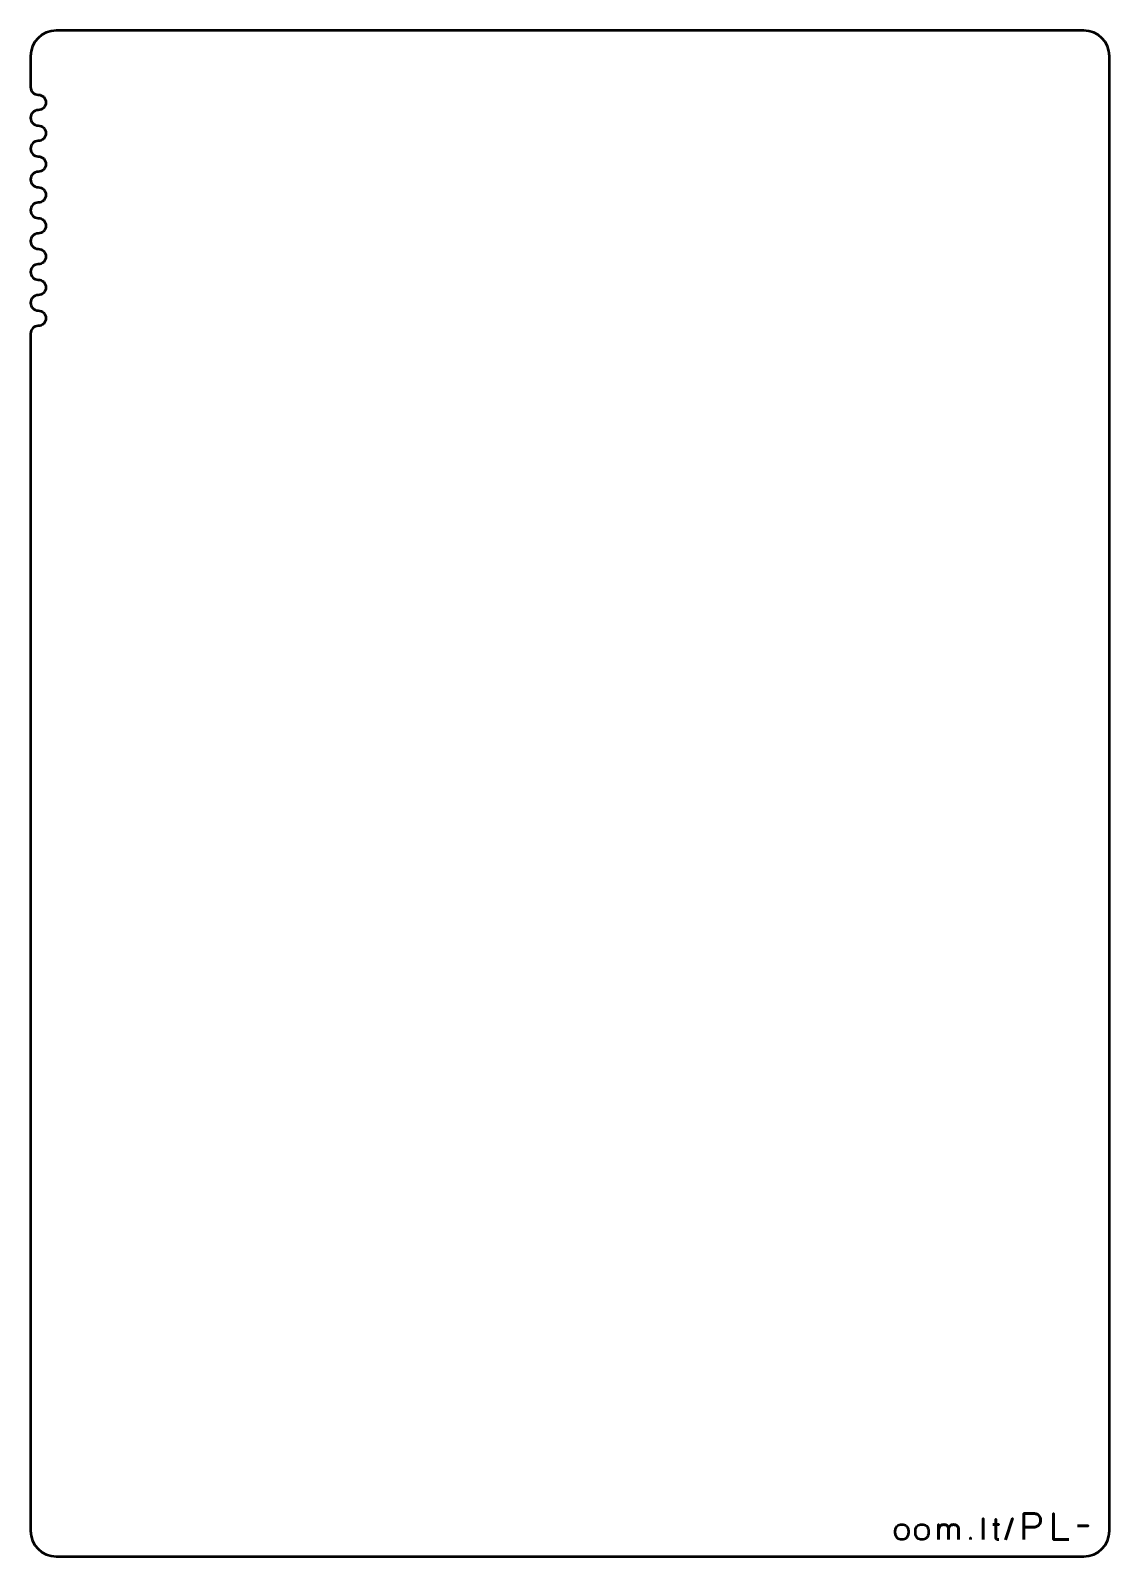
# Model space of a CAD drawing. Header units: centimetres. Extents: x -21 to 0, y -29.7 to 0.
import ezdxf

# ---------------------------------------------------------------- set-up
doc = ezdxf.new("R2010")
doc.units = ezdxf.units.CM
doc.header["$MEASUREMENT"] = 0
doc.layers.add('Layer 1', color=7, linetype='Continuous')

msp = doc.modelspace()

# ---------------------------------------------------------------- linework, layer by layer
at = {"layer": 'Layer 1', "color": 1, "lineweight": 53}
msp.add_open_spline([(-21.00003, -29.19995), (-21.00003, -29.19995), (-21.00003, -5.89992), (-21.00003, -5.89992), (-21.00003, -5.89992), (-21.00003, -5.81709), (-20.93286, -5.74992), (-20.85003, -5.74992), (-20.85003, -5.74992), (-20.7672, -5.74992), (-20.70003, -5.68275), (-20.70003, -5.59992), (-20.70003, -5.59992), (-20.70003, -5.51709), (-20.7672, -5.44992), (-20.85003, -5.44992), (-20.85003, -5.44992), (-20.93286, -5.44992), (-21.00003, -5.38275), (-21.00003, -5.29992), (-21.00003, -5.29992), (-21.00003, -5.21709), (-20.93286, -5.14992), (-20.85003, -5.14992), (-20.85003, -5.14992), (-20.7672, -5.14992), (-20.70003, -5.08275), (-20.70003, -4.99992), (-20.70003, -4.99992), (-20.70003, -4.91709), (-20.7672, -4.84992), (-20.85003, -4.84992), (-20.85003, -4.84992), (-20.93286, -4.84992), (-21.00003, -4.78275), (-21.00003, -4.69992), (-21.00003, -4.69992), (-21.00003, -4.61709), (-20.93286, -4.54992), (-20.85003, -4.54992), (-20.85003, -4.54992), (-20.7672, -4.54992), (-20.70003, -4.48275), (-20.70003, -4.39992), (-20.70003, -4.39992), (-20.70003, -4.31709), (-20.7672, -4.24992), (-20.85003, -4.24992), (-20.85003, -4.24992), (-20.93286, -4.24992), (-21.00003, -4.18275), (-21.00003, -4.09992), (-21.00003, -4.09992), (-21.00003, -4.01709), (-20.93286, -3.94992), (-20.85003, -3.94992), (-20.85003, -3.94992), (-20.7672, -3.94992), (-20.70003, -3.88275), (-20.70003, -3.79992), (-20.70003, -3.79992), (-20.70003, -3.71709), (-20.7672, -3.64992), (-20.85003, -3.64992), (-20.85003, -3.64992), (-20.93286, -3.64992), (-21.00003, -3.58275), (-21.00003, -3.49992), (-21.00003, -3.49992), (-21.00003, -3.41709), (-20.93286, -3.34992), (-20.85003, -3.34992), (-20.85003, -3.34992), (-20.7672, -3.34992), (-20.70003, -3.28275), (-20.70003, -3.19992), (-20.70003, -3.19992), (-20.70003, -3.11709), (-20.7672, -3.04992), (-20.85003, -3.04992), (-20.85003, -3.04992), (-20.93286, -3.04992), (-21.00003, -2.98275), (-21.00003, -2.89992), (-21.00003, -2.89992), (-21.00003, -2.81709), (-20.93286, -2.74992), (-20.85003, -2.74992), (-20.85003, -2.74992), (-20.7672, -2.74992), (-20.70003, -2.68275), (-20.70003, -2.59992), (-20.70003, -2.59992), (-20.70003, -2.51709), (-20.7672, -2.44992), (-20.85003, -2.44992), (-20.85003, -2.44992), (-20.93286, -2.44992), (-21.00003, -2.38275), (-21.00003, -2.29992), (-21.00003, -2.29992), (-21.00003, -2.21709), (-20.93286, -2.14992), (-20.85003, -2.14992), (-20.85003, -2.14992), (-20.7672, -2.14992), (-20.70003, -2.08275), (-20.70003, -1.99992), (-20.70003, -1.99992), (-20.70003, -1.91709), (-20.7672, -1.84992), (-20.85003, -1.84992), (-20.85003, -1.84992), (-20.93286, -1.84992), (-21.00003, -1.78275), (-21.00003, -1.69992), (-21.00003, -1.69992), (-21.00003, -1.61709), (-20.93286, -1.54992), (-20.85003, -1.54992), (-20.85003, -1.54992), (-20.7672, -1.54992), (-20.70003, -1.48275), (-20.70003, -1.39992), (-20.70003, -1.39992), (-20.70003, -1.31709), (-20.7672, -1.24992), (-20.85003, -1.24992), (-20.85003, -1.24992), (-20.93286, -1.24992), (-21.00003, -1.18275), (-21.00003, -1.09992), (-21.00003, -1.09992), (-21.00003, -1.09992), (-21.00003, -0.49992), (-21.00003, -0.49992), (-21.00003, -0.49992), (-21.00003, -0.22295), (-20.77694, 0.00004), (-20.49994, 0.00004), (-20.49994, 0.00004), (-20.49994, 0.00004), (-0.50008, 0.00004), (-0.50008, 0.00004), (-0.50008, 0.00004), (-0.22294, 0.00004), (0.00002, -0.22295), (0.00002, -0.49992), (0.00002, -0.49992), (0.00002, -0.49992), (0.00002, -29.19995), (0.00002, -29.19995), (0.00002, -29.19995), (0.00002, -29.47695), (-0.22294, -29.70004), (-0.50008, -29.70004), (-0.50008, -29.70004), (-0.50008, -29.70004), (-20.49994, -29.70004), (-20.49994, -29.70004), (-20.49994, -29.70004), (-20.77694, -29.70004), (-21.00003, -29.47695), (-21.00003, -29.19995)], degree=3, knots=[0, 0, 0, 0, 0.02439024, 0.02439024, 0.02439024, 0.02439024, 0.04878049, 0.04878049, 0.04878049, 0.04878049, 0.07317073, 0.07317073, 0.07317073, 0.07317073, 0.09756098, 0.09756098, 0.09756098, 0.09756098, 0.12195122, 0.12195122, 0.12195122, 0.12195122, 0.14634146, 0.14634146, 0.14634146, 0.14634146, 0.17073171, 0.17073171, 0.17073171, 0.17073171, 0.19512195, 0.19512195, 0.19512195, 0.19512195, 0.2195122, 0.2195122, 0.2195122, 0.2195122, 0.24390244, 0.24390244, 0.24390244, 0.24390244, 0.26829268, 0.26829268, 0.26829268, 0.26829268, 0.29268293, 0.29268293, 0.29268293, 0.29268293, 0.31707317, 0.31707317, 0.31707317, 0.31707317, 0.34146341, 0.34146341, 0.34146341, 0.34146341, 0.36585366, 0.36585366, 0.36585366, 0.36585366, 0.3902439, 0.3902439, 0.3902439, 0.3902439, 0.41463415, 0.41463415, 0.41463415, 0.41463415, 0.43902439, 0.43902439, 0.43902439, 0.43902439, 0.46341463, 0.46341463, 0.46341463, 0.46341463, 0.48780488, 0.48780488, 0.48780488, 0.48780488, 0.51219512, 0.51219512, 0.51219512, 0.51219512, 0.53658537, 0.53658537, 0.53658537, 0.53658537, 0.56097561, 0.56097561, 0.56097561, 0.56097561, 0.58536585, 0.58536585, 0.58536585, 0.58536585, 0.6097561, 0.6097561, 0.6097561, 0.6097561, 0.63414634, 0.63414634, 0.63414634, 0.63414634, 0.65853659, 0.65853659, 0.65853659, 0.65853659, 0.68292683, 0.68292683, 0.68292683, 0.68292683, 0.70731707, 0.70731707, 0.70731707, 0.70731707, 0.73170732, 0.73170732, 0.73170732, 0.73170732, 0.75609756, 0.75609756, 0.75609756, 0.75609756, 0.7804878, 0.7804878, 0.7804878, 0.7804878, 0.80487805, 0.80487805, 0.80487805, 0.80487805, 0.82926829, 0.82926829, 0.82926829, 0.82926829, 0.85365854, 0.85365854, 0.85365854, 0.85365854, 0.87804878, 0.87804878, 0.87804878, 0.87804878, 0.90243902, 0.90243902, 0.90243902, 0.90243902, 0.92682927, 0.92682927, 0.92682927, 0.92682927, 0.95121951, 0.95121951, 0.95121951, 0.95121951, 0.97560976, 0.97560976, 0.97560976, 0.97560976, 1, 1, 1, 1], dxfattribs=at)
at = {"layer": 'Layer 1', "color": 5, "lineweight": 53}
for points, knots in [([(-4.04098, -29.36992), (-4.0232, -29.37001), (-4.00665, -29.36776), (-3.99122, -29.36296), (-3.99122, -29.36296), (-3.97579, -29.35816), (-3.96215, -29.35016), (-3.95048, -29.33897), (-3.95048, -29.33897), (-3.93872, -29.32778), (-3.9296, -29.31263), (-3.92292, -29.29344), (-3.92292, -29.29344), (-3.91634, -29.27434), (-3.91295, -29.25054), (-3.91285, -29.22204), (-3.91285, -29.22204), (-3.91295, -29.19363), (-3.91634, -29.16992), (-3.92292, -29.15092), (-3.92292, -29.15092), (-3.9296, -29.13191), (-3.93872, -29.11677), (-3.95048, -29.10557), (-3.95048, -29.10557), (-3.96215, -29.09447), (-3.97579, -29.08648), (-3.99122, -29.08168), (-3.99122, -29.08168), (-4.00665, -29.07688), (-4.0232, -29.07462), (-4.04098, -29.07472), (-4.04098, -29.07472), (-4.05857, -29.07462), (-4.07513, -29.07688), (-4.09056, -29.08168), (-4.09056, -29.08168), (-4.10599, -29.08648), (-4.11953, -29.09447), (-4.13129, -29.10557), (-4.13129, -29.10557), (-4.14305, -29.11677), (-4.15227, -29.13191), (-4.15895, -29.15092), (-4.15895, -29.15092), (-4.16563, -29.16992), (-4.16902, -29.19363), (-4.16911, -29.22204), (-4.16911, -29.22204), (-4.16902, -29.25054), (-4.16563, -29.27434), (-4.15895, -29.29344), (-4.15895, -29.29344), (-4.15227, -29.31263), (-4.14305, -29.32778), (-4.13129, -29.33897), (-4.13129, -29.33897), (-4.11953, -29.35016), (-4.10599, -29.35816), (-4.09056, -29.36296), (-4.09056, -29.36296), (-4.07513, -29.36776), (-4.05857, -29.37001), (-4.04098, -29.36992)], [0, 0, 0, 0, 0.0625, 0.0625, 0.0625, 0.0625, 0.125, 0.125, 0.125, 0.125, 0.1875, 0.1875, 0.1875, 0.1875, 0.25, 0.25, 0.25, 0.25, 0.3125, 0.3125, 0.3125, 0.3125, 0.375, 0.375, 0.375, 0.375, 0.4375, 0.4375, 0.4375, 0.4375, 0.5, 0.5, 0.5, 0.5, 0.5625, 0.5625, 0.5625, 0.5625, 0.625, 0.625, 0.625, 0.625, 0.6875, 0.6875, 0.6875, 0.6875, 0.75, 0.75, 0.75, 0.75, 0.8125, 0.8125, 0.8125, 0.8125, 0.875, 0.875, 0.875, 0.875, 0.9375, 0.9375, 0.9375, 0.9375, 1, 1, 1, 1]), ([(-4.04098, -29.36992), (-4.0232, -29.37001), (-4.00665, -29.36776), (-3.99122, -29.36296), (-3.99122, -29.36296), (-3.97579, -29.35816), (-3.96215, -29.35016), (-3.95048, -29.33897), (-3.95048, -29.33897), (-3.93872, -29.32778), (-3.9296, -29.31263), (-3.92292, -29.29344), (-3.92292, -29.29344), (-3.91634, -29.27434), (-3.91295, -29.25054), (-3.91285, -29.22204), (-3.91285, -29.22204), (-3.91295, -29.19363), (-3.91634, -29.16992), (-3.92292, -29.15092), (-3.92292, -29.15092), (-3.9296, -29.13191), (-3.93872, -29.11677), (-3.95048, -29.10557), (-3.95048, -29.10557), (-3.96215, -29.09447), (-3.97579, -29.08648), (-3.99122, -29.08168), (-3.99122, -29.08168), (-4.00665, -29.07688), (-4.0232, -29.07462), (-4.04098, -29.07472), (-4.04098, -29.07472), (-4.05857, -29.07462), (-4.07513, -29.07688), (-4.09056, -29.08168), (-4.09056, -29.08168), (-4.10599, -29.08648), (-4.11953, -29.09447), (-4.13129, -29.10557), (-4.13129, -29.10557), (-4.14305, -29.11677), (-4.15227, -29.13191), (-4.15895, -29.15092), (-4.15895, -29.15092), (-4.16563, -29.16992), (-4.16902, -29.19363), (-4.16911, -29.22204), (-4.16911, -29.22204), (-4.16902, -29.25054), (-4.16563, -29.27434), (-4.15895, -29.29344), (-4.15895, -29.29344), (-4.15227, -29.31263), (-4.14305, -29.32778), (-4.13129, -29.33897), (-4.13129, -29.33897), (-4.11953, -29.35016), (-4.10599, -29.35816), (-4.09056, -29.36296), (-4.09056, -29.36296), (-4.07513, -29.36776), (-4.05857, -29.37001), (-4.04098, -29.36992)], [0, 0, 0, 0, 0.0625, 0.0625, 0.0625, 0.0625, 0.125, 0.125, 0.125, 0.125, 0.1875, 0.1875, 0.1875, 0.1875, 0.25, 0.25, 0.25, 0.25, 0.3125, 0.3125, 0.3125, 0.3125, 0.375, 0.375, 0.375, 0.375, 0.4375, 0.4375, 0.4375, 0.4375, 0.5, 0.5, 0.5, 0.5, 0.5625, 0.5625, 0.5625, 0.5625, 0.625, 0.625, 0.625, 0.625, 0.6875, 0.6875, 0.6875, 0.6875, 0.75, 0.75, 0.75, 0.75, 0.8125, 0.8125, 0.8125, 0.8125, 0.875, 0.875, 0.875, 0.875, 0.9375, 0.9375, 0.9375, 0.9375, 1, 1, 1, 1]), ([(-3.65039, -29.36992), (-3.63261, -29.37001), (-3.61606, -29.36776), (-3.60063, -29.36296), (-3.60063, -29.36296), (-3.5852, -29.35816), (-3.57156, -29.35016), (-3.55989, -29.33897), (-3.55989, -29.33897), (-3.54813, -29.32778), (-3.53901, -29.31263), (-3.53233, -29.29344), (-3.53233, -29.29344), (-3.52575, -29.27434), (-3.52236, -29.25054), (-3.52226, -29.22204), (-3.52226, -29.22204), (-3.52236, -29.19363), (-3.52575, -29.16992), (-3.53233, -29.15092), (-3.53233, -29.15092), (-3.53901, -29.13191), (-3.54813, -29.11677), (-3.55989, -29.10557), (-3.55989, -29.10557), (-3.57156, -29.09447), (-3.5852, -29.08648), (-3.60063, -29.08168), (-3.60063, -29.08168), (-3.61606, -29.07688), (-3.63261, -29.07462), (-3.65039, -29.07472), (-3.65039, -29.07472), (-3.66798, -29.07462), (-3.68454, -29.07688), (-3.69997, -29.08168), (-3.69997, -29.08168), (-3.7154, -29.08648), (-3.72894, -29.09447), (-3.7407, -29.10557), (-3.7407, -29.10557), (-3.75246, -29.11677), (-3.76168, -29.13191), (-3.76836, -29.15092), (-3.76836, -29.15092), (-3.77504, -29.16992), (-3.77843, -29.19363), (-3.77852, -29.22204), (-3.77852, -29.22204), (-3.77843, -29.25054), (-3.77504, -29.27434), (-3.76836, -29.29344), (-3.76836, -29.29344), (-3.76168, -29.31263), (-3.75246, -29.32778), (-3.7407, -29.33897), (-3.7407, -29.33897), (-3.72894, -29.35016), (-3.7154, -29.35816), (-3.69997, -29.36296), (-3.69997, -29.36296), (-3.68454, -29.36776), (-3.66798, -29.37001), (-3.65039, -29.36992)], [0, 0, 0, 0, 0.0625, 0.0625, 0.0625, 0.0625, 0.125, 0.125, 0.125, 0.125, 0.1875, 0.1875, 0.1875, 0.1875, 0.25, 0.25, 0.25, 0.25, 0.3125, 0.3125, 0.3125, 0.3125, 0.375, 0.375, 0.375, 0.375, 0.4375, 0.4375, 0.4375, 0.4375, 0.5, 0.5, 0.5, 0.5, 0.5625, 0.5625, 0.5625, 0.5625, 0.625, 0.625, 0.625, 0.625, 0.6875, 0.6875, 0.6875, 0.6875, 0.75, 0.75, 0.75, 0.75, 0.8125, 0.8125, 0.8125, 0.8125, 0.875, 0.875, 0.875, 0.875, 0.9375, 0.9375, 0.9375, 0.9375, 1, 1, 1, 1]), ([(-3.65039, -29.36992), (-3.63261, -29.37001), (-3.61606, -29.36776), (-3.60063, -29.36296), (-3.60063, -29.36296), (-3.5852, -29.35816), (-3.57156, -29.35016), (-3.55989, -29.33897), (-3.55989, -29.33897), (-3.54813, -29.32778), (-3.53901, -29.31263), (-3.53233, -29.29344), (-3.53233, -29.29344), (-3.52575, -29.27434), (-3.52236, -29.25054), (-3.52226, -29.22204), (-3.52226, -29.22204), (-3.52236, -29.19363), (-3.52575, -29.16992), (-3.53233, -29.15092), (-3.53233, -29.15092), (-3.53901, -29.13191), (-3.54813, -29.11677), (-3.55989, -29.10557), (-3.55989, -29.10557), (-3.57156, -29.09447), (-3.5852, -29.08648), (-3.60063, -29.08168), (-3.60063, -29.08168), (-3.61606, -29.07688), (-3.63261, -29.07462), (-3.65039, -29.07472), (-3.65039, -29.07472), (-3.66798, -29.07462), (-3.68454, -29.07688), (-3.69997, -29.08168), (-3.69997, -29.08168), (-3.7154, -29.08648), (-3.72894, -29.09447), (-3.7407, -29.10557), (-3.7407, -29.10557), (-3.75246, -29.11677), (-3.76168, -29.13191), (-3.76836, -29.15092), (-3.76836, -29.15092), (-3.77504, -29.16992), (-3.77843, -29.19363), (-3.77852, -29.22204), (-3.77852, -29.22204), (-3.77843, -29.25054), (-3.77504, -29.27434), (-3.76836, -29.29344), (-3.76836, -29.29344), (-3.76168, -29.31263), (-3.75246, -29.32778), (-3.7407, -29.33897), (-3.7407, -29.33897), (-3.72894, -29.35016), (-3.7154, -29.35816), (-3.69997, -29.36296), (-3.69997, -29.36296), (-3.68454, -29.36776), (-3.66798, -29.37001), (-3.65039, -29.36992)], [0, 0, 0, 0, 0.0625, 0.0625, 0.0625, 0.0625, 0.125, 0.125, 0.125, 0.125, 0.1875, 0.1875, 0.1875, 0.1875, 0.25, 0.25, 0.25, 0.25, 0.3125, 0.3125, 0.3125, 0.3125, 0.375, 0.375, 0.375, 0.375, 0.4375, 0.4375, 0.4375, 0.4375, 0.5, 0.5, 0.5, 0.5, 0.5625, 0.5625, 0.5625, 0.5625, 0.625, 0.625, 0.625, 0.625, 0.6875, 0.6875, 0.6875, 0.6875, 0.75, 0.75, 0.75, 0.75, 0.8125, 0.8125, 0.8125, 0.8125, 0.875, 0.875, 0.875, 0.875, 0.9375, 0.9375, 0.9375, 0.9375, 1, 1, 1, 1]), ([(-3.1345, -29.36992), (-3.1345, -29.36983), (-3.1345, -29.3671), (-3.1345, -29.36174), (-3.1345, -29.36174), (-3.1345, -29.35647), (-3.1345, -29.34922), (-3.1345, -29.3401), (-3.1345, -29.3401), (-3.1345, -29.33088), (-3.1345, -29.32053), (-3.1345, -29.30887), (-3.1345, -29.30887), (-3.1345, -29.2973), (-3.1345, -29.28516), (-3.1345, -29.27237), (-3.1345, -29.27237), (-3.1345, -29.25967), (-3.1345, -29.24715), (-3.1345, -29.23474), (-3.1345, -29.23474), (-3.1345, -29.22232), (-3.1345, -29.21065), (-3.1345, -29.19993), (-3.1345, -29.19993), (-3.1345, -29.18911), (-3.1345, -29.17989), (-3.1345, -29.17208), (-3.1345, -29.17208), (-3.1345, -29.16437), (-3.1345, -29.15882), (-3.1345, -29.15543), (-3.1345, -29.15543), (-3.1344, -29.15016), (-3.13525, -29.14424), (-3.13685, -29.13775), (-3.13685, -29.13775), (-3.13845, -29.13116), (-3.14118, -29.12458), (-3.14503, -29.11799), (-3.14503, -29.11799), (-3.14889, -29.11131), (-3.15425, -29.1052), (-3.16093, -29.09955), (-3.16093, -29.09955), (-3.1677, -29.09391), (-3.17617, -29.08939), (-3.18633, -29.08591), (-3.18633, -29.08591), (-3.19659, -29.08243), (-3.20881, -29.08055), (-3.22311, -29.08036), (-3.22311, -29.08036), (-3.23741, -29.08036), (-3.25021, -29.08234), (-3.2614, -29.08629), (-3.2614, -29.08629), (-3.27269, -29.09033), (-3.28238, -29.09588), (-3.29066, -29.10294), (-3.29066, -29.10294), (-3.29884, -29.11), (-3.30571, -29.11809), (-3.31107, -29.1273), (-3.31107, -29.1273), (-3.31643, -29.13643), (-3.32039, -29.14612), (-3.32302, -29.15647), (-3.32302, -29.15647), (-3.32565, -29.16672), (-3.32697, -29.17716), (-3.32697, -29.18761), (-3.32697, -29.18761), (-3.32697, -29.17716), (-3.32565, -29.16672), (-3.32302, -29.15647), (-3.32302, -29.15647), (-3.32039, -29.14612), (-3.31643, -29.13643), (-3.31107, -29.1273), (-3.31107, -29.1273), (-3.30571, -29.11809), (-3.29884, -29.11), (-3.29066, -29.10294), (-3.29066, -29.10294), (-3.28238, -29.09588), (-3.27269, -29.09033), (-3.2614, -29.08629), (-3.2614, -29.08629), (-3.25021, -29.08234), (-3.23741, -29.08036), (-3.22311, -29.08036), (-3.22311, -29.08036), (-3.20881, -29.08055), (-3.19659, -29.08243), (-3.18633, -29.08591), (-3.18633, -29.08591), (-3.17617, -29.08939), (-3.1677, -29.09391), (-3.16093, -29.09955), (-3.16093, -29.09955), (-3.15425, -29.1052), (-3.14889, -29.11131), (-3.14503, -29.11799), (-3.14503, -29.11799), (-3.14118, -29.12458), (-3.13845, -29.13116), (-3.13685, -29.13775), (-3.13685, -29.13775), (-3.13525, -29.14424), (-3.1344, -29.15016), (-3.1345, -29.15543), (-3.1345, -29.15543), (-3.1345, -29.15882), (-3.1345, -29.16437), (-3.1345, -29.17208), (-3.1345, -29.17208), (-3.1345, -29.17989), (-3.1345, -29.18911), (-3.1345, -29.19993), (-3.1345, -29.19993), (-3.1345, -29.21065), (-3.1345, -29.22232), (-3.1345, -29.23474), (-3.1345, -29.23474), (-3.1345, -29.24715), (-3.1345, -29.25967), (-3.1345, -29.27237), (-3.1345, -29.27237), (-3.1345, -29.28516), (-3.1345, -29.2973), (-3.1345, -29.30887), (-3.1345, -29.30887), (-3.1345, -29.32053), (-3.1345, -29.33088), (-3.1345, -29.3401), (-3.1345, -29.3401), (-3.1345, -29.34922), (-3.1345, -29.35647), (-3.1345, -29.36174), (-3.1345, -29.36174), (-3.1345, -29.3671), (-3.1345, -29.36983), (-3.1345, -29.36992)], [0, 0, 0, 0, 0.02777778, 0.02777778, 0.02777778, 0.02777778, 0.05555556, 0.05555556, 0.05555556, 0.05555556, 0.08333333, 0.08333333, 0.08333333, 0.08333333, 0.11111111, 0.11111111, 0.11111111, 0.11111111, 0.13888889, 0.13888889, 0.13888889, 0.13888889, 0.16666667, 0.16666667, 0.16666667, 0.16666667, 0.19444444, 0.19444444, 0.19444444, 0.19444444, 0.22222222, 0.22222222, 0.22222222, 0.22222222, 0.25, 0.25, 0.25, 0.25, 0.27777778, 0.27777778, 0.27777778, 0.27777778, 0.30555556, 0.30555556, 0.30555556, 0.30555556, 0.33333333, 0.33333333, 0.33333333, 0.33333333, 0.36111111, 0.36111111, 0.36111111, 0.36111111, 0.38888889, 0.38888889, 0.38888889, 0.38888889, 0.41666667, 0.41666667, 0.41666667, 0.41666667, 0.44444444, 0.44444444, 0.44444444, 0.44444444, 0.47222222, 0.47222222, 0.47222222, 0.47222222, 0.5, 0.5, 0.5, 0.5, 0.52777778, 0.52777778, 0.52777778, 0.52777778, 0.55555556, 0.55555556, 0.55555556, 0.55555556, 0.58333333, 0.58333333, 0.58333333, 0.58333333, 0.61111111, 0.61111111, 0.61111111, 0.61111111, 0.63888889, 0.63888889, 0.63888889, 0.63888889, 0.66666667, 0.66666667, 0.66666667, 0.66666667, 0.69444444, 0.69444444, 0.69444444, 0.69444444, 0.72222222, 0.72222222, 0.72222222, 0.72222222, 0.75, 0.75, 0.75, 0.75, 0.77777778, 0.77777778, 0.77777778, 0.77777778, 0.80555556, 0.80555556, 0.80555556, 0.80555556, 0.83333333, 0.83333333, 0.83333333, 0.83333333, 0.86111111, 0.86111111, 0.86111111, 0.86111111, 0.88888889, 0.88888889, 0.88888889, 0.88888889, 0.91666667, 0.91666667, 0.91666667, 0.91666667, 0.94444444, 0.94444444, 0.94444444, 0.94444444, 0.97222222, 0.97222222, 0.97222222, 0.97222222, 1, 1, 1, 1]), ([(-3.32697, -29.36992), (-3.32697, -29.36992), (-3.32697, -29.08036), (-3.32697, -29.08036), (-3.32697, -29.08036), (-3.32697, -29.08036), (-3.32697, -29.36992), (-3.32697, -29.36992)], [0, 0, 0, 0, 0.5, 0.5, 0.5, 0.5, 1, 1, 1, 1]), ([(-2.94033, -29.36992), (-2.94033, -29.36983), (-2.94033, -29.3671), (-2.94033, -29.36174), (-2.94033, -29.36174), (-2.94033, -29.35647), (-2.94033, -29.34922), (-2.94033, -29.3401), (-2.94033, -29.3401), (-2.94033, -29.33088), (-2.94033, -29.32053), (-2.94033, -29.30887), (-2.94033, -29.30887), (-2.94033, -29.2973), (-2.94033, -29.28516), (-2.94033, -29.27237), (-2.94033, -29.27237), (-2.94033, -29.25967), (-2.94033, -29.24715), (-2.94033, -29.23474), (-2.94033, -29.23474), (-2.94033, -29.22232), (-2.94033, -29.21065), (-2.94033, -29.19993), (-2.94033, -29.19993), (-2.94033, -29.18911), (-2.94033, -29.17989), (-2.94033, -29.17208), (-2.94033, -29.17208), (-2.94033, -29.16437), (-2.94033, -29.15882), (-2.94033, -29.15543), (-2.94033, -29.15543), (-2.94033, -29.15016), (-2.94136, -29.14424), (-2.94353, -29.13775), (-2.94353, -29.13775), (-2.9456, -29.13116), (-2.94898, -29.12458), (-2.95369, -29.11799), (-2.95369, -29.11799), (-2.9583, -29.11131), (-2.96441, -29.1052), (-2.97194, -29.09955), (-2.97194, -29.09955), (-2.97946, -29.09391), (-2.98859, -29.08939), (-2.99931, -29.08591), (-2.99931, -29.08591), (-3.01004, -29.08243), (-3.02255, -29.08055), (-3.03685, -29.08036), (-3.03685, -29.08036), (-3.05115, -29.08036), (-3.06375, -29.08234), (-3.07457, -29.08629), (-3.07457, -29.08629), (-3.0853, -29.09033), (-3.09452, -29.09588), (-3.10223, -29.10294), (-3.10223, -29.10294), (-3.10985, -29.11), (-3.11596, -29.11809), (-3.12076, -29.1273), (-3.12076, -29.1273), (-3.12556, -29.13643), (-3.12904, -29.14612), (-3.1312, -29.15647), (-3.1312, -29.15647), (-3.13346, -29.16672), (-3.1345, -29.17716), (-3.1345, -29.18761), (-3.1345, -29.18761), (-3.1345, -29.17716), (-3.13346, -29.16672), (-3.1312, -29.15647), (-3.1312, -29.15647), (-3.12904, -29.14612), (-3.12556, -29.13643), (-3.12076, -29.1273), (-3.12076, -29.1273), (-3.11596, -29.11809), (-3.10985, -29.11), (-3.10223, -29.10294), (-3.10223, -29.10294), (-3.09452, -29.09588), (-3.0853, -29.09033), (-3.07457, -29.08629), (-3.07457, -29.08629), (-3.06375, -29.08234), (-3.05115, -29.08036), (-3.03685, -29.08036), (-3.03685, -29.08036), (-3.02255, -29.08055), (-3.01004, -29.08243), (-2.99931, -29.08591), (-2.99931, -29.08591), (-2.98859, -29.08939), (-2.97946, -29.09391), (-2.97194, -29.09955), (-2.97194, -29.09955), (-2.96441, -29.1052), (-2.9583, -29.11131), (-2.95369, -29.11799), (-2.95369, -29.11799), (-2.94898, -29.12458), (-2.9456, -29.13116), (-2.94353, -29.13775), (-2.94353, -29.13775), (-2.94136, -29.14424), (-2.94033, -29.15016), (-2.94033, -29.15543), (-2.94033, -29.15543), (-2.94033, -29.15882), (-2.94033, -29.16437), (-2.94033, -29.17208), (-2.94033, -29.17208), (-2.94033, -29.17989), (-2.94033, -29.18911), (-2.94033, -29.19993), (-2.94033, -29.19993), (-2.94033, -29.21065), (-2.94033, -29.22232), (-2.94033, -29.23474), (-2.94033, -29.23474), (-2.94033, -29.24715), (-2.94033, -29.25967), (-2.94033, -29.27237), (-2.94033, -29.27237), (-2.94033, -29.28516), (-2.94033, -29.2973), (-2.94033, -29.30887), (-2.94033, -29.30887), (-2.94033, -29.32053), (-2.94033, -29.33088), (-2.94033, -29.3401), (-2.94033, -29.3401), (-2.94033, -29.34922), (-2.94033, -29.35647), (-2.94033, -29.36174), (-2.94033, -29.36174), (-2.94033, -29.3671), (-2.94033, -29.36983), (-2.94033, -29.36992)], [0, 0, 0, 0, 0.02777778, 0.02777778, 0.02777778, 0.02777778, 0.05555556, 0.05555556, 0.05555556, 0.05555556, 0.08333333, 0.08333333, 0.08333333, 0.08333333, 0.11111111, 0.11111111, 0.11111111, 0.11111111, 0.13888889, 0.13888889, 0.13888889, 0.13888889, 0.16666667, 0.16666667, 0.16666667, 0.16666667, 0.19444444, 0.19444444, 0.19444444, 0.19444444, 0.22222222, 0.22222222, 0.22222222, 0.22222222, 0.25, 0.25, 0.25, 0.25, 0.27777778, 0.27777778, 0.27777778, 0.27777778, 0.30555556, 0.30555556, 0.30555556, 0.30555556, 0.33333333, 0.33333333, 0.33333333, 0.33333333, 0.36111111, 0.36111111, 0.36111111, 0.36111111, 0.38888889, 0.38888889, 0.38888889, 0.38888889, 0.41666667, 0.41666667, 0.41666667, 0.41666667, 0.44444444, 0.44444444, 0.44444444, 0.44444444, 0.47222222, 0.47222222, 0.47222222, 0.47222222, 0.5, 0.5, 0.5, 0.5, 0.52777778, 0.52777778, 0.52777778, 0.52777778, 0.55555556, 0.55555556, 0.55555556, 0.55555556, 0.58333333, 0.58333333, 0.58333333, 0.58333333, 0.61111111, 0.61111111, 0.61111111, 0.61111111, 0.63888889, 0.63888889, 0.63888889, 0.63888889, 0.66666667, 0.66666667, 0.66666667, 0.66666667, 0.69444444, 0.69444444, 0.69444444, 0.69444444, 0.72222222, 0.72222222, 0.72222222, 0.72222222, 0.75, 0.75, 0.75, 0.75, 0.77777778, 0.77777778, 0.77777778, 0.77777778, 0.80555556, 0.80555556, 0.80555556, 0.80555556, 0.83333333, 0.83333333, 0.83333333, 0.83333333, 0.86111111, 0.86111111, 0.86111111, 0.86111111, 0.88888889, 0.88888889, 0.88888889, 0.88888889, 0.91666667, 0.91666667, 0.91666667, 0.91666667, 0.94444444, 0.94444444, 0.94444444, 0.94444444, 0.97222222, 0.97222222, 0.97222222, 0.97222222, 1, 1, 1, 1]), ([(-2.45829, -29.36992), (-2.45829, -29.36992), (-2.45829, -28.96296), (-2.45829, -28.96296), (-2.45829, -28.96296), (-2.45829, -28.96296), (-2.45829, -29.36992), (-2.45829, -29.36992)], [0, 0, 0, 0, 0.5, 0.5, 0.5, 0.5, 1, 1, 1, 1]), ([(-2.27033, -29.07754), (-2.27033, -29.07754), (-2.15236, -29.07754), (-2.15236, -29.07754), (-2.15236, -29.07754), (-2.15236, -29.07754), (-2.27033, -29.07754), (-2.27033, -29.07754)], [0, 0, 0, 0, 0.5, 0.5, 0.5, 0.5, 1, 1, 1, 1]), ([(-2.15349, -29.3671), (-2.16045, -29.36766), (-2.16741, -29.36785), (-2.17419, -29.36766), (-2.17419, -29.36766), (-2.18096, -29.36747), (-2.18708, -29.36644), (-2.19263, -29.36437), (-2.19263, -29.36437), (-2.19818, -29.36239), (-2.2026, -29.35882), (-2.20598, -29.35374), (-2.20598, -29.35374), (-2.20928, -29.34866), (-2.21097, -29.34142), (-2.21106, -29.3321), (-2.21106, -29.3321), (-2.21106, -29.32768), (-2.21106, -29.32016), (-2.21106, -29.30962), (-2.21106, -29.30962), (-2.21106, -29.29899), (-2.21106, -29.28619), (-2.21106, -29.27105), (-2.21106, -29.27105), (-2.21106, -29.2559), (-2.21106, -29.23935), (-2.21106, -29.22138), (-2.21106, -29.22138), (-2.21106, -29.20341), (-2.21106, -29.18488), (-2.21106, -29.16569), (-2.21106, -29.16569), (-2.21106, -29.1465), (-2.21106, -29.12759), (-2.21106, -29.10887), (-2.21106, -29.10887), (-2.21106, -29.09015), (-2.21106, -29.07255), (-2.21106, -29.056), (-2.21106, -29.056), (-2.21106, -29.03944), (-2.21106, -29.02476), (-2.21106, -29.01207), (-2.21106, -29.01207), (-2.21106, -28.99927), (-2.21106, -28.9893), (-2.21106, -28.98196), (-2.21106, -28.98196), (-2.21106, -28.97472), (-2.21106, -28.97095), (-2.21106, -28.97086), (-2.21106, -28.97086), (-2.21106, -28.97095), (-2.21106, -28.97472), (-2.21106, -28.98196), (-2.21106, -28.98196), (-2.21106, -28.9893), (-2.21106, -28.99927), (-2.21106, -29.01207), (-2.21106, -29.01207), (-2.21106, -29.02476), (-2.21106, -29.03944), (-2.21106, -29.056), (-2.21106, -29.056), (-2.21106, -29.07255), (-2.21106, -29.09015), (-2.21106, -29.10887), (-2.21106, -29.10887), (-2.21106, -29.12759), (-2.21106, -29.1465), (-2.21106, -29.16569), (-2.21106, -29.16569), (-2.21106, -29.18488), (-2.21106, -29.20341), (-2.21106, -29.22138), (-2.21106, -29.22138), (-2.21106, -29.23935), (-2.21106, -29.2559), (-2.21106, -29.27105), (-2.21106, -29.27105), (-2.21106, -29.28619), (-2.21106, -29.29899), (-2.21106, -29.30962), (-2.21106, -29.30962), (-2.21106, -29.32016), (-2.21106, -29.32768), (-2.21106, -29.3321), (-2.21106, -29.3321), (-2.21097, -29.34142), (-2.20928, -29.34866), (-2.20598, -29.35374), (-2.20598, -29.35374), (-2.2026, -29.35882), (-2.19818, -29.36239), (-2.19263, -29.36437), (-2.19263, -29.36437), (-2.18708, -29.36644), (-2.18096, -29.36747), (-2.17419, -29.36766), (-2.17419, -29.36766), (-2.16741, -29.36785), (-2.16045, -29.36766), (-2.15349, -29.3671)], [0, 0, 0, 0, 0.03846154, 0.03846154, 0.03846154, 0.03846154, 0.07692308, 0.07692308, 0.07692308, 0.07692308, 0.11538462, 0.11538462, 0.11538462, 0.11538462, 0.15384615, 0.15384615, 0.15384615, 0.15384615, 0.19230769, 0.19230769, 0.19230769, 0.19230769, 0.23076923, 0.23076923, 0.23076923, 0.23076923, 0.26923077, 0.26923077, 0.26923077, 0.26923077, 0.30769231, 0.30769231, 0.30769231, 0.30769231, 0.34615385, 0.34615385, 0.34615385, 0.34615385, 0.38461538, 0.38461538, 0.38461538, 0.38461538, 0.42307692, 0.42307692, 0.42307692, 0.42307692, 0.46153846, 0.46153846, 0.46153846, 0.46153846, 0.5, 0.5, 0.5, 0.5, 0.53846154, 0.53846154, 0.53846154, 0.53846154, 0.57692308, 0.57692308, 0.57692308, 0.57692308, 0.61538462, 0.61538462, 0.61538462, 0.61538462, 0.65384615, 0.65384615, 0.65384615, 0.65384615, 0.69230769, 0.69230769, 0.69230769, 0.69230769, 0.73076923, 0.73076923, 0.73076923, 0.73076923, 0.76923077, 0.76923077, 0.76923077, 0.76923077, 0.80769231, 0.80769231, 0.80769231, 0.80769231, 0.84615385, 0.84615385, 0.84615385, 0.84615385, 0.88461538, 0.88461538, 0.88461538, 0.88461538, 0.92307692, 0.92307692, 0.92307692, 0.92307692, 0.96153846, 0.96153846, 0.96153846, 0.96153846, 1, 1, 1, 1]), ([(-2.02536, -29.37556), (-2.02536, -29.37556), (-1.88707, -28.95901), (-1.88707, -28.95901), (-1.88707, -28.95901), (-1.88707, -28.95901), (-2.02536, -29.37556), (-2.02536, -29.37556)], [0, 0, 0, 0, 0.5, 0.5, 0.5, 0.5, 1, 1, 1, 1]), ([(-1.6675, -29.36992), (-1.6675, -29.36992), (-1.6675, -28.86121), (-1.6675, -28.86121), (-1.6675, -28.86121), (-1.6675, -28.86121), (-1.50522, -28.86121), (-1.50522, -28.86121), (-1.50522, -28.86121), (-1.47276, -28.86133), (-1.44607, -28.86497), (-1.42502, -28.87203), (-1.42502, -28.87203), (-1.40409, -28.87897), (-1.38763, -28.88861), (-1.37575, -28.90084), (-1.37575, -28.90084), (-1.36387, -28.91295), (-1.35541, -28.92683), (-1.35023, -28.94247), (-1.35023, -28.94247), (-1.34518, -28.95811), (-1.34224, -28.97445), (-1.34153, -28.99174), (-1.34153, -28.99174), (-1.34071, -29.00903), (-1.34271, -29.02596), (-1.34741, -29.04242), (-1.34741, -29.04242), (-1.35223, -29.05889), (-1.36035, -29.07382), (-1.37199, -29.08723), (-1.37199, -29.08723), (-1.38351, -29.10063), (-1.39915, -29.11133), (-1.41879, -29.11921), (-1.41879, -29.11921), (-1.43843, -29.12721), (-1.46277, -29.13121), (-1.49181, -29.13144), (-1.49181, -29.13144), (-1.49181, -29.13144), (-1.6675, -29.13144), (-1.6675, -29.13144), (-1.6675, -29.13144), (-1.6675, -29.13144), (-1.49181, -29.13144), (-1.49181, -29.13144), (-1.49181, -29.13144), (-1.46336, -29.13121), (-1.43925, -29.12721), (-1.41973, -29.11921), (-1.41973, -29.11921), (-1.40009, -29.11133), (-1.38445, -29.10063), (-1.37269, -29.08723), (-1.37269, -29.08723), (-1.36105, -29.07382), (-1.3527, -29.05889), (-1.34776, -29.04242), (-1.34776, -29.04242), (-1.34282, -29.02596), (-1.34071, -29.00903), (-1.34153, -28.99174), (-1.34153, -28.99174), (-1.34224, -28.97445), (-1.34518, -28.95811), (-1.35047, -28.94247), (-1.35047, -28.94247), (-1.35564, -28.92683), (-1.36434, -28.91295), (-1.37622, -28.90084), (-1.37622, -28.90084), (-1.38821, -28.88861), (-1.40468, -28.87897), (-1.42561, -28.87203), (-1.42561, -28.87203), (-1.44666, -28.86497), (-1.47312, -28.86133), (-1.50522, -28.86121), (-1.50522, -28.86121), (-1.50522, -28.86121), (-1.6675, -28.86121), (-1.6675, -28.86121), (-1.6675, -28.86121), (-1.6675, -28.86121), (-1.6675, -29.36992), (-1.6675, -29.36992)], [0, 0, 0, 0, 0.04545455, 0.04545455, 0.04545455, 0.04545455, 0.09090909, 0.09090909, 0.09090909, 0.09090909, 0.13636364, 0.13636364, 0.13636364, 0.13636364, 0.18181818, 0.18181818, 0.18181818, 0.18181818, 0.22727273, 0.22727273, 0.22727273, 0.22727273, 0.27272727, 0.27272727, 0.27272727, 0.27272727, 0.31818182, 0.31818182, 0.31818182, 0.31818182, 0.36363636, 0.36363636, 0.36363636, 0.36363636, 0.40909091, 0.40909091, 0.40909091, 0.40909091, 0.45454545, 0.45454545, 0.45454545, 0.45454545, 0.5, 0.5, 0.5, 0.5, 0.54545455, 0.54545455, 0.54545455, 0.54545455, 0.59090909, 0.59090909, 0.59090909, 0.59090909, 0.63636364, 0.63636364, 0.63636364, 0.63636364, 0.68181818, 0.68181818, 0.68181818, 0.68181818, 0.72727273, 0.72727273, 0.72727273, 0.72727273, 0.77272727, 0.77272727, 0.77272727, 0.77272727, 0.81818182, 0.81818182, 0.81818182, 0.81818182, 0.86363636, 0.86363636, 0.86363636, 0.86363636, 0.90909091, 0.90909091, 0.90909091, 0.90909091, 0.95454545, 0.95454545, 0.95454545, 0.95454545, 1, 1, 1, 1]), ([(-0.79331, -29.36992), (-0.79331, -29.36992), (-1.09035, -29.36992), (-1.09035, -29.36992), (-1.09035, -29.36992), (-1.09035, -29.36992), (-1.09035, -28.86121), (-1.09035, -28.86121), (-1.09035, -28.86121), (-1.09035, -28.86121), (-1.09035, -29.36992), (-1.09035, -29.36992), (-1.09035, -29.36992), (-1.09035, -29.36992), (-0.79331, -29.36992), (-0.79331, -29.36992)], [0, 0, 0, 0, 0.25, 0.25, 0.25, 0.25, 0.5, 0.5, 0.5, 0.5, 0.75, 0.75, 0.75, 0.75, 1, 1, 1, 1]), ([(-0.62327, -29.10392), (-0.62327, -29.10392), (-0.41795, -29.10392), (-0.41795, -29.10392), (-0.41795, -29.10392), (-0.41795, -29.10392), (-0.62327, -29.10392), (-0.62327, -29.10392)], [0, 0, 0, 0, 0.5, 0.5, 0.5, 0.5, 1, 1, 1, 1]), ([(-2.70721, -29.36992), (-2.70721, -29.36992), (-2.70721, -29.33888), (-2.70721, -29.33888), (-2.70721, -29.33888), (-2.70721, -29.33888), (-2.70721, -29.36992), (-2.70721, -29.36992)], [0, 0, 0, 0, 0.5, 0.5, 0.5, 0.5, 1, 1, 1, 1])]:
    msp.add_open_spline(points, degree=3, knots=knots, dxfattribs=at)

doc.saveas('drawing.dxf')
